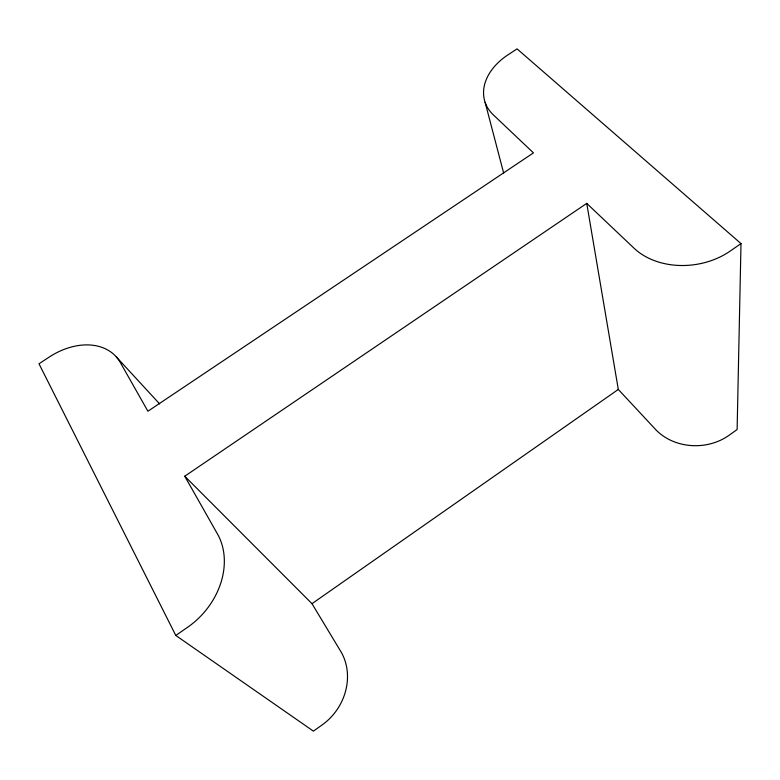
<?xml version="1.0" encoding="UTF-8"?>
<svg xmlns="http://www.w3.org/2000/svg" width="780" height="780" viewBox="0 0 780 780"><rect width="100%" height="100%" fill="white"/><g stroke="black" fill="none" stroke-linecap="round" stroke-linejoin="round"><path stroke-width="1.17" d="M741 243.594L737.12 429.546L728.978 435.337A51.578 43.66 -2 0 1 655.434 429.312L618.306 389.444L586.736 203.385L184.743 476.219L217.542 534.095A71.185 56.959 -48.5 0 1 187.726 627.178L175.793 635.456L39 363.792L49.003 357.201A62.137 44.85 -40.7 0 1 120.286 362.466L147.917 411.235L533.452 152.88L493.331 114.865A58.841 41.311 -16.2 0 1 507.917 54.883L517.052 48.867L741 243.594L730.294 251.014A67.529 51.441 -8.2 0 1 634.052 248.216L586.736 203.385M184.743 476.219L311.99 603.671L618.306 389.444M175.793 635.456L313.404 731.133L322.238 724.854A53.82 47.053 -56.8 0 0 340.772 651.446L311.99 603.671M116.308 356.899L159.666 403.942M485.111 102.287L503.636 173.004"/></g></svg>
